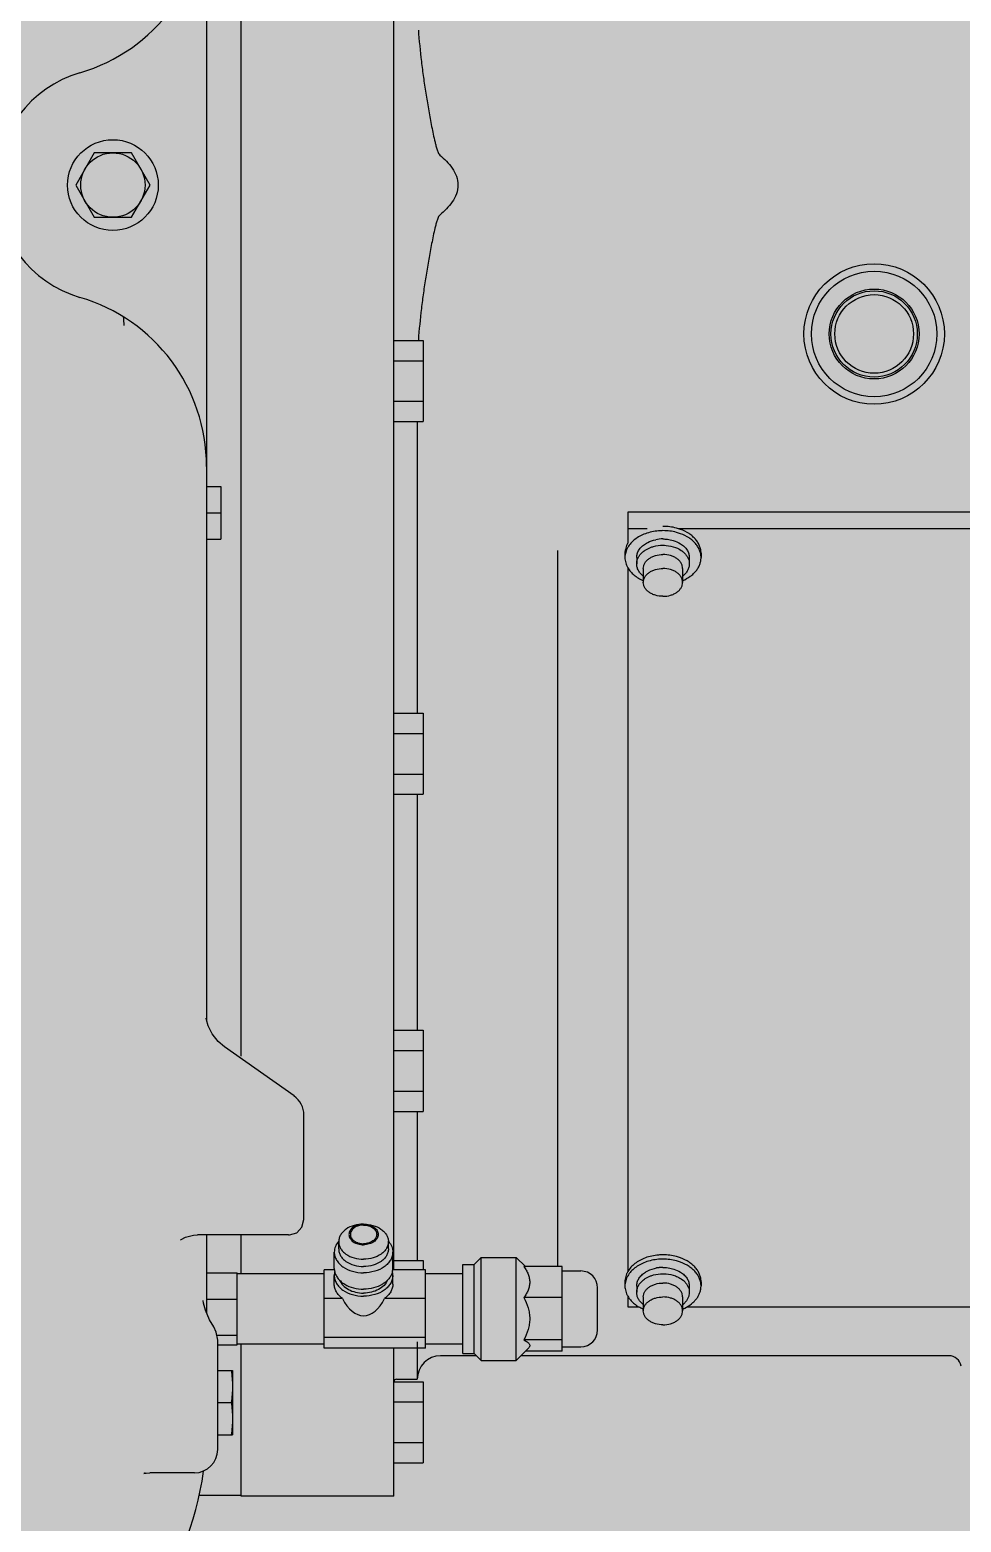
# Model space of a CAD drawing. Extents: x -18489 to 195597, y -1599 to 112111.
# Drawn here: x -14527.75 to -14502.51, y 2469.54 to 2509.97 of the extents above; entities that cross this region are included whole.
import ezdxf

# ---------------------------------------------------------------- set-up
doc = ezdxf.new("R2010")
doc.units = 0
doc.header["$LTSCALE"] = 100
for name, color, linetype in [('188K-SM-03-F10-MECH-EQ-Y2257103$0$0 Xref', 8, 'Continuous'), ('188K-SM-03-F10-MECH-EQ-Y2257103$0$M-EQU-FOUNDATION', 8, 'Continuous'), ('188K-SM-03-F10-MECH-EQ-Y2257103$0$Micron CUP L10 HVAC EQU$0$M-MECH-EQU', 136, 'Continuous'), ('188K-SM-03-F10-MECH-EQ-Y2257103$0$Micron CUP L10 HVAC EQU$0$M-PHASE1 AREA', 252, 'Continuous')]:
    doc.layers.add(name, color=color, linetype=linetype)

# ---------------------------------------------------------------- blocks, each defined once
blk = doc.blocks.new('188K-SM-03-F10-MECH-EQ-Y2257103$0$Micron CUP L10 HVAC EQU$0$A$C0c53ceb0')
at = {"layer": '188K-SM-03-F10-MECH-EQ-Y2257103$0$Micron CUP L10 HVAC EQU$0$M-PHASE1 AREA'}
for p, q in [((16201.90326, 15956.4026), (16201.90326, 15657.17628)), ((16211.29137, 15647.4146), (16211.29137, 15956.4026)), ((16252.6498, 15589.58778), (16252.6498, 15956.4026)), ((16171.4943, 15892.17651), (16166.45862, 15883.45445)), ((16181.56567, 15892.17651), (16171.4943, 15892.17651)), ((16186.60136, 15883.45445), (16181.56567, 15892.17651)), ((16166.45862, 15883.45445), (16171.4943, 15874.73238)), ((16181.56567, 15874.73238), (16186.60136, 15883.45445)), ((16171.4943, 15874.73238), (16181.56567, 15874.73238)), ((16252.6498, 15841.36051), (16260.56626, 15841.36051)), ((16260.56626, 15841.36051), (16260.56626, 15819.38662)), ((16252.6498, 15835.86704), (16260.56626, 15835.86704)), ((16252.6498, 15824.88009), (16260.56626, 15824.88009)), ((16252.6498, 15819.38662), (16260.56626, 15819.38662)), ((16258.99312, 15819.38662), (16258.99312, 15740.3749)), ((16201.90326, 15801.77789), (16205.78537, 15801.77789)), ((16205.78537, 15801.77789), (16205.78537, 15787.51811)), ((16201.90326, 15794.648), (16205.78537, 15794.648)), ((16639.59218, 15794.82288), (16316.08298, 15794.82288)), ((16316.08298, 15794.82288), (16316.08298, 15786.46421)), ((16321.34733, 15790.33748), (16316.08298, 15790.33748)), ((16473.58696, 15790.33748), (16329.84858, 15790.33748)), ((16201.90326, 15787.51811), (16205.78537, 15787.51811)), ((16297.05303, 15784.4195), (16297.05303, 15590.43678)), ((16315.29006, 15783.69909), (16315.29006, 15782.53288)), ((16335.90585, 15783.69909), (16335.90585, 15782.53288)), ((16316.08298, 15779.76775), (16316.08298, 15589.10648)), ((16318.46807, 15782.53288), (16318.46807, 15780.82843)), ((16332.72784, 15782.53288), (16332.72784, 15780.82843)), ((16320.26957, 15779.57251), (16320.26957, 15775.80478)), ((16330.92634, 15779.57251), (16330.92634, 15775.80478)), ((16252.6498, 15740.3749), (16260.56626, 15740.3749)), ((16260.56626, 15740.3749), (16260.56626, 15718.401)), ((16252.6498, 15734.88142), (16260.56626, 15734.88142)), ((16252.6498, 15723.89447), (16260.56626, 15723.89447)), ((16252.6498, 15718.401), (16260.56626, 15718.401)), ((16258.99312, 15718.401), (16258.99312, 15654.461)), ((16201.86326, 15657.312), (16201.78188, 15657.76254)), ((16202.35733, 15655.63574), (16201.86326, 15657.312)), ((16203.41517, 15653.52146), (16202.35733, 15655.63574)), ((16252.6498, 15654.461), (16260.56626, 15654.461)), ((16260.56626, 15654.461), (16260.56626, 15632.4871)), ((16205.04455, 15651.4592), (16203.41517, 15653.52146)), ((16206.75272, 15650.0042), (16205.04455, 15651.4592)), ((16225.61046, 15636.66976), (16206.75237, 15650.00445)), ((16252.6498, 15648.96753), (16260.56626, 15648.96753)), ((16252.6498, 15637.98058), (16260.56626, 15637.98058)), ((16228.29146, 15603.20647), (16228.29146, 15631.49046)), ((16252.6498, 15632.4871), (16260.56626, 15632.4871)), ((16258.99312, 15632.4871), (16258.99312, 15592.06813)), ((16227.75359, 15601.08586), (16228.29146, 15603.20633)), ((16194.84103, 15597.61336), (16195.0327, 15597.76001)), ((16194.9236, 15597.70668), (16194.84103, 15597.61336)), ((16195.0327, 15597.76001), (16196.16769, 15598.38139)), ((16196.16769, 15598.38139), (16198.36477, 15598.94945)), ((16198.36477, 15598.94945), (16199.47863, 15599.01616)), ((16224.10116, 15599.01615), (16199.47835, 15599.01615)), ((16201.90326, 15599.01615), (16201.90326, 15577.91642)), ((16211.29137, 15588.37922), (16211.29137, 15599.01615)), ((16224.09749, 15599.01615), (16224.40933, 15599.02614)), ((16224.40933, 15599.02614), (16226.33516, 15599.62009)), ((16226.33516, 15599.62009), (16227.75359, 15601.08586)), ((16236.52509, 15589.95789), (16236.52509, 15594.3691)), ((16237.71763, 15595.21236), (16237.71763, 15597.1949)), ((16251.19084, 15595.21236), (16251.19084, 15597.1949)), ((16252.38338, 15589.95789), (16252.38338, 15594.3691)), ((16252.6498, 15592.06813), (16260.56626, 15592.06813)), ((16260.56626, 15592.06813), (16260.56626, 15589.58778)), ((16271.3499, 15591.0275), (16274.39469, 15591.0275)), ((16271.3499, 15566.92289), (16271.3499, 15591.0275)), ((16274.39469, 15591.0275), (16276.29769, 15592.9305)), ((16274.39469, 15566.92289), (16274.39469, 15591.0275)), ((16276.29769, 15592.9305), (16285.81267, 15592.9305)), ((16276.29769, 15565.0199), (16276.29769, 15592.9305)), ((16285.81267, 15592.9305), (16288.30638, 15590.43678)), ((16285.81267, 15565.0199), (16285.81267, 15592.9305)), ((16298.24557, 15590.43678), (16287.90206, 15590.43678)), ((16298.24557, 15567.51361), (16298.24557, 15590.43678)), ((16201.90326, 15588.71047), (16210.22569, 15588.71047)), ((16210.22569, 15569.23993), (16210.22569, 15588.71047)), ((16233.79746, 15588.49017), (16210.22569, 15588.49017)), ((16236.58406, 15589.58778), (16233.79746, 15589.58778)), ((16233.79746, 15568.36262), (16233.79746, 15589.58778)), ((16236.52509, 15585.7033), (16236.52509, 15588.03571)), ((16261.20059, 15589.58778), (16252.32441, 15589.58778)), ((16252.38338, 15585.7033), (16252.38338, 15588.03571)), ((16261.20059, 15568.36262), (16261.20059, 15589.58778)), ((16271.3499, 15588.49017), (16261.20059, 15588.49017)), ((16298.24557, 15589.25137), (16303.32022, 15589.25137)), ((16315.29006, 15586.34136), (16315.29006, 15585.17515)), ((16335.90585, 15586.34136), (16335.90585, 15585.17515)), ((16201.90326, 15581.58376), (16210.22569, 15581.58376)), ((16238.73645, 15581.81883), (16233.79746, 15581.81883)), ((16261.20059, 15581.81883), (16250.17202, 15581.81883)), ((16298.24557, 15582.04632), (16287.90206, 15582.04632)), ((16307.88741, 15573.26621), (16307.88741, 15584.68418)), ((16316.08298, 15582.41002), (16316.08298, 15579.52354)), ((16318.46807, 15585.17515), (16318.46807, 15583.4707)), ((16320.26957, 15582.21478), (16320.26957, 15578.44705)), ((16330.92634, 15582.21478), (16330.92634, 15578.44705)), ((16332.72784, 15585.17515), (16332.72784, 15583.4707)), ((16201.12065, 15580.55029), (16201.01915, 15581.24602)), ((16201.59535, 15578.65725), (16201.12065, 15580.55029)), ((16202.70317, 15575.99186), (16201.59535, 15578.65725)), ((16316.08298, 15579.52354), (16319.11809, 15579.52354)), ((16332.07782, 15579.52354), (16472.38233, 15579.52354)), ((16203.83991, 15574.08945), (16202.70317, 15575.99186)), ((16204.55603, 15572.70268), (16203.84012, 15574.08907)), ((16204.94805, 15570.50711), (16204.55603, 15572.70268)), ((16204.70855, 15571.84848), (16210.22569, 15571.84848)), ((16204.94805, 15540.91689), (16204.94805, 15570.50443)), ((16233.79746, 15569.46022), (16210.22569, 15569.46022)), ((16211.29137, 15528.22866), (16211.29137, 15569.46022)), ((16261.20059, 15571.20625), (16233.79746, 15571.20625)), ((16258.99312, 15570.09423), (16258.99312, 15559.94524)), ((16271.3499, 15569.46022), (16261.20059, 15569.46022)), ((16298.24557, 15570.58474), (16287.90206, 15570.58474)), ((16204.94805, 15569.23993), (16210.22569, 15569.23993)), ((16261.20059, 15568.36262), (16233.79746, 15568.36262)), ((16252.6498, 15528.22866), (16252.6498, 15568.36262)), ((16275.02903, 15566.28856), (16265.33644, 15566.28856)), ((16271.3499, 15566.92289), (16274.39469, 15566.92289)), ((16274.39469, 15566.92289), (16276.29769, 15565.0199)), ((16285.81267, 15565.0199), (16289.12929, 15568.33652)), ((16403.1133, 15566.28856), (16287.08133, 15566.28856)), ((16298.24557, 15567.51361), (16288.30638, 15567.51361)), ((16298.24557, 15568.69902), (16303.32022, 15568.69902)), ((16204.94805, 15562.32399), (16208.93166, 15562.32399)), ((16208.93166, 15562.32399), (16208.93166, 15544.87987)), ((16276.29769, 15565.0199), (16285.81267, 15565.0199)), ((16252.6498, 15559.26049), (16260.56626, 15559.26049)), ((16253.411, 15559.94524), (16258.99312, 15559.94524)), ((16260.56626, 15559.26049), (16260.56626, 15537.28659)), ((16204.94805, 15553.60193), (16208.57011, 15553.60193)), ((16252.6498, 15553.76701), (16260.56626, 15553.76701)), ((16204.94805, 15544.87987), (16208.93166, 15544.87987)), ((16252.6498, 15542.78007), (16260.56626, 15542.78007)), ((16252.6498, 15537.28659), (16260.56626, 15537.28659)), ((16185.23663, 15534.5325), (16184.92029, 15534.39297)), ((16184.92029, 15534.39297), (16185.54489, 15534.51329)), ((16185.54489, 15534.51329), (16186.53278, 15534.5719)), ((16198.60473, 15534.57197), (16186.53274, 15534.57197)), ((16199.88942, 15528.48239), (16211.29137, 15528.48239)), ((16252.6498, 15528.22866), (16211.29137, 15528.22866))]:
    blk.add_line(p, q, dxfattribs=at)
for centre, radius in [((16176.52999, 15883.45445), 12.29335), ((16176.52999, 15883.45445), 8.72206), ((16382.81468, 15843.11095), 19.02995), ((16382.81468, 15843.11095), 17.00009), ((16382.81468, 15843.11095), 12.17917), ((16382.81468, 15843.11095), 11.69708), ((16382.81468, 15843.11095), 10.65677)]:
    blk.add_circle(centre, radius, dxfattribs=at)
for centre, radius, start, end in [((16154.20151, 15959.66935), 47.70175, 286.3288618, 0), ((16176.52999, 15883.45445), 31.71659, 106.3288618, 253.6711382), ((16154.20151, 15807.23954), 47.70175, 0, 73.6711382), ((16160.54483, 15845.39454), 19.02995, 0, 7.1272633), ((16324.03619, 15779.4425), 6.05109, 127.5022766, 131.014385), ((16325.58497, 15777.72024), 9.85425, 89.9245055, 101.54312), ((16327.12073, 15779.39478), 6.11268, 49.0033146, 52.4800237), ((16221.95236, 15631.49207), 6.33911, 359.9854397, 54.8342658), ((16241.97549, 15593.58739), 5.66639, 139.1650101, 139.8508089), ((16241.0753, 15597.19489), 3.35766, 178.6406169, 179.9997316), ((16247.83317, 15597.19489), 3.35766, 0.0002684, 1.3593831), ((16246.93298, 15593.58739), 5.66639, 40.1491911, 40.8349899), ((16240.49573, 15589.95837), 3.97064, 180.0068186, 185.3836777), ((16248.41274, 15589.95837), 3.97064, 354.6163223, 359.9931814), ((16325.56253, 15580.48248), 9.73227, 97.1739976, 100.0449696), ((16325.57966, 15580.35475), 9.86114, 96.1744783, 97.1800614), ((16325.59672, 15580.18636), 10.03038, 89.9929258, 96.1678883), ((16240.56342, 15588.03019), 4.03834, 166.0885771, 179.9215989), ((16240.59157, 15589.96938), 4.06709, 185.4114534, 193.8975741), ((16248.3169, 15589.96938), 4.06709, 346.1024259, 354.5885466), ((16248.34505, 15588.03019), 4.03834, 0.0784011, 13.9114229), ((16303.32022, 15584.68418), 4.56719, 0, 90), ((16324.12371, 15581.97489), 6.19155, 127.5258068, 128.9357053), ((16327.17816, 15582.10947), 6.02027, 46.9069085, 52.4938278), ((16327.52697, 15582.49049), 5.50374, 42.7749544, 46.8486984), ((16324.79225, 15589.53259), 11.52164, 244.948865, 246.842348), ((16324.04574, 15584.8695), 6.06708, 229.7708212, 231.4191546), ((16327.29199, 15584.70025), 5.84634, 308.528757, 313.6162458), ((16326.41477, 15589.50598), 11.4928, 293.1588691, 296.1903204), ((16303.32022, 15573.26621), 4.56719, 270, 0), ((16265.33644, 15559.94524), 6.34332, 90, 180), ((16403.1133, 15562.99004), 3.29853, 8.8498831, 90), ((16253.411, 15559.18405), 0.7612, 90, 180), ((16198.60473, 15540.91529), 6.34332, 270, 0), ((16116.64907, 15546.64404), 85.25419, 296, 352.1337766)]:
    blk.add_arc(centre, radius, start, end, dxfattribs=at)
blk.add_ellipse((16244.45424, 15592.43141), major_axis=(0, 15.31794), ratio=0.51763809, start_param=2.336189153, end_param=3.946996154, dxfattribs=at)
for points, knots in [([(16259.31138, 15925.45841), (16259.51143, 15922.60029), (16259.93328, 15918.3179), (16260.67043, 15912.62696), (16261.30178, 15908.36092), (16261.88711, 15904.81229), (16262.39234, 15901.9778), (16262.79211, 15899.85446), (16263.21757, 15897.73533), (16263.60228, 15895.9754), (16263.94352, 15894.57443), (16264.22728, 15893.53212), (16264.50219, 15892.66987), (16264.78713, 15892.01354), (16264.9767, 15891.69288), (16265.11506, 15891.57851)], [0, 0, 0, 0, 0.249150235, 0.374006229, 0.499011959, 0.624144181, 0.686751162, 0.749381269, 0.812031623, 0.874698896, 0.906038663, 0.937380981, 0.96872001, 0.984389825, 1, 1, 1, 1]), ([(16265.11506, 15891.57851), (16265.7439, 15891.05872), (16266.95507, 15889.95964), (16268.53817, 15888.07959), (16269.71918, 15885.90974), (16270.03208, 15884.26916), (16270.03208, 15883.45445)], [0, 0, 0, 0, 0.250097272, 0.500230231, 0.750255171, 1, 1, 1, 1]), ([(16270.03208, 15883.45445), (16270.03208, 15882.63974), (16269.71918, 15880.99916), (16268.53817, 15878.82931), (16266.95508, 15876.94925), (16265.7439, 15875.85017), (16265.11506, 15875.33038)], [0, 0, 0, 0, 0.249744859, 0.499769215, 0.749902502, 1, 1, 1, 1]), ([(16265.11506, 15875.33038), (16264.97664, 15875.21597), (16264.78705, 15874.89522), (16264.50211, 15874.23877), (16264.22719, 15873.37645), (16263.94341, 15872.33405), (16263.60215, 15870.93295), (16263.21742, 15869.17285), (16262.79194, 15867.05352), (16262.39214, 15864.92999), (16261.88687, 15862.09523), (16261.30151, 15858.54627), (16260.67014, 15854.27983), (16259.93297, 15848.58836), (16259.51116, 15844.30558), (16259.31115, 15841.4472)], [0, 0, 0, 0, 0.015614886, 0.03128385, 0.062622577, 0.093964732, 0.125304382, 0.187971457, 0.250621631, 0.313251559, 0.37585836, 0.500990207, 0.625995527, 0.750851049, 1, 1, 1, 1]), ([(16320.82916, 15788.99473), (16320.30827, 15788.80252), (16319.3163, 15788.35854), (16317.98297, 15787.50019), (16316.87719, 15786.48857), (16316.29864, 15785.70754), (16316.06385, 15785.30357)], [0, 0, 0, 0, 0.271324072, 0.528954938, 0.771670897, 1, 1, 1, 1]), ([(16325.59796, 15789.82166), (16325.18545, 15789.82166), (16323.56869, 15789.75322), (16321.96005, 15789.41204), (16320.82916, 15788.99473)], [0, 0, 0, 0, 0.254957247, 1, 1, 1, 1]), ([(16330.36675, 15790.16094), (16329.99589, 15790.29779), (16328.45147, 15790.78471), (16326.82072, 15790.98786), (16325.59796, 15790.98786)], [0, 0, 0, 0, 0.244303598, 1, 1, 1, 1]), ([(16330.36675, 15788.99473), (16329.99589, 15789.13158), (16328.45147, 15789.6185), (16326.82072, 15789.82166), (16325.59796, 15789.82166)], [0, 0, 0, 0, 0.244303598, 1, 1, 1, 1]), ([(16335.90585, 15783.69909), (16335.90585, 15784.03058), (16335.8406, 15784.70126), (16335.55032, 15785.68245), (16335.07425, 15786.6244), (16334.42287, 15787.50918), (16333.60911, 15788.32141), (16332.30291, 15789.30811), (16331.16562, 15789.86615), (16330.36675, 15790.16094)], [0, 0, 0, 0, 0.109955226, 0.22189253, 0.337552064, 0.458254815, 0.584817439, 0.717546671, 1, 1, 1, 1]), ([(16335.90585, 15782.53288), (16335.90585, 15782.86437), (16335.8406, 15783.53505), (16335.55032, 15784.51625), (16335.07425, 15785.4582), (16334.42287, 15786.34298), (16333.60911, 15787.15521), (16332.30291, 15788.14191), (16331.16562, 15788.69994), (16330.36675, 15788.99473)], [0, 0, 0, 0, 0.109955226, 0.22189253, 0.337552064, 0.458254815, 0.584817439, 0.717546671, 1, 1, 1, 1]), ([(16316.06385, 15786.46977), (16315.93841, 15786.25392), (16315.71562, 15785.81224), (16315.47102, 15785.11968), (16315.32311, 15784.41304), (16315.29006, 15783.93612), (16315.29006, 15783.69909)], [0, 0, 0, 0, 0.257512723, 0.508724866, 0.755506666, 1, 1, 1, 1]), ([(16316.06385, 15785.30357), (16315.93841, 15785.08772), (16315.71562, 15784.64604), (16315.47102, 15783.95348), (16315.32311, 15783.24684), (16315.29006, 15782.76991), (16315.29006, 15782.53288)], [0, 0, 0, 0, 0.257512723, 0.508724866, 0.755506666, 1, 1, 1, 1]), ([(16318.46808, 15782.53288), (16318.46808, 15782.8859), (16318.57791, 15783.6105), (16319.05632, 15784.63005), (16319.81859, 15785.54805), (16320.46823, 15786.05076), (16320.82444, 15786.27778)], [0, 0, 0, 0, 0.229920631, 0.469253804, 0.72489402, 1, 1, 1, 1]), ([(16319.62905, 15783.58592), (16319.66293, 15783.62259), (16319.80242, 15783.76931), (16319.95011, 15783.90821), (16320.06517, 15784.00832)], [0, 0, 0, 0, 0.246618863, 1, 1, 1, 1]), ([(16320.35233, 15784.24301), (16320.48758, 15784.3469), (16321.06654, 15784.75525), (16321.70766, 15785.07264), (16322.20974, 15785.26438)], [0, 0, 0, 0, 0.24089007, 1, 1, 1, 1]), ([(16320.82444, 15786.27778), (16321.02711, 15786.40696), (16321.90012, 15786.90131), (16322.86682, 15787.22223), (16323.61308, 15787.37517)], [0, 0, 0, 0, 0.239828746, 1, 1, 1, 1]), ([(16322.20974, 15785.26438), (16322.47205, 15785.36455), (16323.5673, 15785.72137), (16324.72785, 15785.87002), (16325.59796, 15785.87002)], [0, 0, 0, 0, 0.243974103, 1, 1, 1, 1]), ([(16325.59796, 15787.57447), (16325.76541, 15787.57447), (16326.43087, 15787.55786), (16327.09484, 15787.47518), (16327.58283, 15787.37517)], [0, 0, 0, 0, 0.251592862, 1, 1, 1, 1]), ([(16325.59796, 15785.87002), (16325.89168, 15785.87002), (16327.04157, 15785.8199), (16328.1855, 15785.57015), (16328.98617, 15785.26438)], [0, 0, 0, 0, 0.255236185, 1, 1, 1, 1]), ([(16327.58283, 15787.37517), (16327.83809, 15787.32286), (16328.81046, 15787.08167), (16329.74629, 15786.67625), (16330.37148, 15786.27778)], [0, 0, 0, 0, 0.26006325, 1, 1, 1, 1]), ([(16328.98617, 15785.26438), (16329.15769, 15785.19888), (16329.81042, 15784.92488), (16330.42777, 15784.5624), (16330.84358, 15784.24301)], [0, 0, 0, 0, 0.259357224, 1, 1, 1, 1]), ([(16330.37148, 15786.27778), (16330.72768, 15786.05076), (16331.37732, 15785.54805), (16332.13959, 15784.63005), (16332.618, 15783.6105), (16332.72783, 15782.8859), (16332.72783, 15782.53288)], [0, 0, 0, 0, 0.27510598, 0.530746196, 0.770079369, 1, 1, 1, 1]), ([(16331.13074, 15784.00832), (16331.16946, 15783.97464), (16331.32044, 15783.83978), (16331.4643, 15783.69691), (16331.56686, 15783.58592)], [0, 0, 0, 0, 0.253488751, 1, 1, 1, 1]), ([(16315.29006, 15782.53288), (16315.29006, 15782.29585), (16315.32311, 15781.81892), (16315.47102, 15781.11228), (16315.71562, 15780.41972), (16315.93841, 15779.97805), (16316.06385, 15779.76219)], [0, 0, 0, 0, 0.244493334, 0.491275134, 0.742487277, 1, 1, 1, 1]), ([(16316.06385, 15779.76219), (16316.27691, 15779.39561), (16316.79238, 15778.68459), (16317.76584, 15777.74706), (16318.93393, 15776.93197), (16319.80381, 15776.49275), (16320.26122, 15776.29702)], [0, 0, 0, 0, 0.230036648, 0.473173706, 0.730068369, 1, 1, 1, 1]), ([(16318.46808, 15780.82843), (16318.46808, 15781.07199), (16318.51913, 15781.56545), (16318.74588, 15782.28495), (16319.11668, 15782.9716), (16319.44583, 15783.38761), (16319.62905, 15783.58592)], [0, 0, 0, 0, 0.238846911, 0.482532129, 0.735232997, 1, 1, 1, 1]), ([(16320.26219, 15777.48441), (16319.9857, 15777.70501), (16319.48466, 15778.1803), (16318.90723, 15779.00714), (16318.54941, 15779.89964), (16318.46808, 15780.52292), (16318.46808, 15780.82843)], [0, 0, 0, 0, 0.270746738, 0.524995294, 0.766149282, 1, 1, 1, 1]), ([(16320.26958, 15779.57251), (16320.26958, 15779.8199), (16320.34138, 15780.32621), (16320.65553, 15781.04467), (16321.15945, 15781.70075), (16321.83043, 15782.27088), (16322.64236, 15782.73632), (16323.88794, 15783.20211), (16324.91157, 15783.34025), (16325.59796, 15783.34025)], [0, 0, 0, 0, 0.103362596, 0.210478727, 0.324204974, 0.446028764, 0.576049326, 0.713211012, 1, 1, 1, 1]), ([(16330.92633, 15779.57251), (16330.92633, 15779.8199), (16330.85453, 15780.32621), (16330.54039, 15781.04467), (16330.03646, 15781.70075), (16329.36548, 15782.27088), (16328.55355, 15782.73632), (16327.30797, 15783.20211), (16326.28434, 15783.34025), (16325.59796, 15783.34025)], [0, 0, 0, 0, 0.103362596, 0.210478727, 0.324204974, 0.446028764, 0.576049326, 0.713211012, 1, 1, 1, 1]), ([(16332.72783, 15780.82843), (16332.72783, 15780.52292), (16332.6465, 15779.89964), (16332.28868, 15779.00714), (16331.71125, 15778.1803), (16331.21021, 15777.70501), (16330.93372, 15777.48441)], [0, 0, 0, 0, 0.233850718, 0.475004706, 0.729253262, 1, 1, 1, 1]), ([(16330.93469, 15776.29702), (16331.66053, 15776.6076), (16332.68859, 15777.17479), (16333.86041, 15778.14151), (16334.58773, 15778.92577), (16335.16794, 15779.77103), (16335.5908, 15780.66411), (16335.8481, 15781.58981), (16335.90585, 15782.22068), (16335.90585, 15782.53288)], [0, 0, 0, 0, 0.280801595, 0.412884769, 0.539134721, 0.659942893, 0.776135559, 0.888958728, 1, 1, 1, 1]), ([(16331.56686, 15783.58592), (16331.75008, 15783.38761), (16332.07923, 15782.9716), (16332.45003, 15782.28495), (16332.67678, 15781.56545), (16332.72783, 15781.07199), (16332.72783, 15780.82843)], [0, 0, 0, 0, 0.264767003, 0.517467871, 0.761153089, 1, 1, 1, 1]), ([(16320.26958, 15775.80478), (16320.26958, 15776.05216), (16320.34138, 15776.55847), (16320.65553, 15777.27693), (16321.15945, 15777.93302), (16321.83043, 15778.50315), (16322.64236, 15778.96858), (16323.88794, 15779.43438), (16324.91157, 15779.57251), (16325.59796, 15779.57251)], [0, 0, 0, 0, 0.103362596, 0.210478727, 0.324204974, 0.446028764, 0.576049326, 0.713211012, 1, 1, 1, 1]), ([(16325.59796, 15772.03704), (16324.91157, 15772.03704), (16323.88794, 15772.17518), (16322.64236, 15772.64097), (16321.83043, 15773.10641), (16321.15945, 15773.67654), (16320.65553, 15774.33262), (16320.34138, 15775.05108), (16320.26958, 15775.55739), (16320.26958, 15775.80478)], [0, 0, 0, 0, 0.286788988, 0.423950674, 0.553971236, 0.675795026, 0.789521273, 0.896637404, 1, 1, 1, 1]), ([(16330.92633, 15775.80478), (16330.92633, 15776.05216), (16330.85453, 15776.55847), (16330.54039, 15777.27693), (16330.03646, 15777.93302), (16329.36548, 15778.50315), (16328.55355, 15778.96858), (16327.30797, 15779.43438), (16326.28434, 15779.57251), (16325.59796, 15779.57251)], [0, 0, 0, 0, 0.103362596, 0.210478727, 0.324204974, 0.446028764, 0.576049326, 0.713211012, 1, 1, 1, 1]), ([(16325.59796, 15772.03704), (16326.28434, 15772.03704), (16327.30797, 15772.17518), (16328.55355, 15772.64097), (16329.36548, 15773.10641), (16330.03646, 15773.67654), (16330.54039, 15774.33262), (16330.85453, 15775.05108), (16330.92633, 15775.55739), (16330.92633, 15775.80478)], [0, 0, 0, 0, 0.286788988, 0.423950674, 0.553971236, 0.675795026, 0.789521273, 0.896637404, 1, 1, 1, 1]), ([(16244.45424, 15601.9584), (16243.59537, 15601.9584), (16241.92962, 15601.73684), (16240.04695, 15600.89617), (16238.88302, 15599.92605), (16238.23989, 15599.11096), (16237.82999, 15598.21697), (16237.72593, 15597.58441), (16237.71858, 15597.27454)], [0, 0, 0, 0, 0.28658128, 0.553050067, 0.675143239, 0.789196022, 0.896578228, 1, 1, 1, 1]), ([(16244.45424, 15601.9584), (16243.94431, 15601.9584), (16242.95486, 15601.82429), (16241.65906, 15601.24172), (16240.86926, 15600.45158), (16240.54941, 15599.71915), (16240.46978, 15599.15951), (16240.54941, 15598.59987), (16240.86926, 15597.86744), (16241.65906, 15597.0773), (16242.95486, 15596.49473), (16243.94431, 15596.36062), (16244.45424, 15596.36062)], [0, 0, 0, 0, 0.14372588, 0.277152805, 0.39452528, 0.448202845, 0.5, 0.551797155, 0.60547472, 0.722847195, 0.85627412, 1, 1, 1, 1]), ([(16244.45424, 15601.9584), (16245.3131, 15601.9584), (16246.97885, 15601.73684), (16248.86153, 15600.89617), (16250.02545, 15599.92605), (16250.66858, 15599.11096), (16251.07848, 15598.21697), (16251.18254, 15597.58441), (16251.18989, 15597.27454)], [0, 0, 0, 0, 0.28658128, 0.553050067, 0.675143239, 0.789196022, 0.896578228, 1, 1, 1, 1]), ([(16244.45424, 15601.9584), (16244.96416, 15601.9584), (16245.95361, 15601.82429), (16247.24941, 15601.24172), (16248.03921, 15600.45158), (16248.35906, 15599.71915), (16248.43869, 15599.15951), (16248.35906, 15598.59987), (16248.03921, 15597.86744), (16247.24941, 15597.0773), (16245.95361, 15596.49473), (16244.96416, 15596.36062), (16244.45424, 15596.36062)], [0, 0, 0, 0, 0.14372588, 0.277152805, 0.39452528, 0.448202845, 0.5, 0.551797155, 0.60547472, 0.722847195, 0.85627412, 1, 1, 1, 1]), ([(16244.45424, 15601.68031), (16243.99498, 15601.68031), (16243.10486, 15601.56072), (16242.10087, 15601.10678), (16241.48467, 15600.58344), (16241.14756, 15600.14442), (16240.93735, 15599.66377), (16240.88929, 15599.32502), (16240.88929, 15599.15951)], [0, 0, 0, 0, 0.287070636, 0.553570676, 0.675504272, 0.789330251, 0.896543042, 1, 1, 1, 1]), ([(16240.88929, 15599.15951), (16240.88929, 15598.994), (16240.93735, 15598.65525), (16241.14756, 15598.1746), (16241.48467, 15597.73558), (16242.10087, 15597.21224), (16243.10486, 15596.7583), (16243.99498, 15596.63871), (16244.45424, 15596.63871)], [0, 0, 0, 0, 0.103456958, 0.210669749, 0.324495729, 0.446429324, 0.712929363, 1, 1, 1, 1]), ([(16244.45424, 15601.68031), (16244.91349, 15601.68031), (16245.80362, 15601.56072), (16246.8076, 15601.10678), (16247.4238, 15600.58344), (16247.76091, 15600.14442), (16247.97112, 15599.66377), (16248.01918, 15599.32502), (16248.01918, 15599.15951)], [0, 0, 0, 0, 0.287070636, 0.553570676, 0.675504272, 0.789330251, 0.896543042, 1, 1, 1, 1]), ([(16248.01918, 15599.15951), (16248.01918, 15598.994), (16247.97112, 15598.65525), (16247.76091, 15598.1746), (16247.4238, 15597.73558), (16246.8076, 15597.21224), (16245.80362, 15596.7583), (16244.91349, 15596.63871), (16244.45424, 15596.63871)], [0, 0, 0, 0, 0.103456958, 0.210669749, 0.324495729, 0.446429324, 0.712929363, 1, 1, 1, 1]), ([(16237.64429, 15597.24096), (16237.29726, 15596.82957), (16236.73289, 15595.9264), (16236.52509, 15594.87459), (16236.52509, 15594.3691)], [0, 0, 0, 0, 0.515678245, 1, 1, 1, 1]), ([(16236.52509, 15594.3691), (16236.52509, 15594.00097), (16236.63193, 15593.24752), (16237.09944, 15592.17841), (16237.84934, 15591.20201), (16239.21996, 15590.03801), (16241.45299, 15589.0283), (16243.4328, 15588.76235), (16244.45424, 15588.76235)], [0, 0, 0, 0, 0.103456442, 0.210669765, 0.32449915, 0.446431376, 0.712943019, 1, 1, 1, 1]), ([(16237.71763, 15597.1949), (16237.71763, 15596.88214), (16237.80841, 15596.24201), (16238.2056, 15595.33369), (16238.84272, 15594.50414), (16240.00719, 15593.51521), (16241.90438, 15592.65736), (16243.58643, 15592.43141), (16244.45424, 15592.43141)], [0, 0, 0, 0, 0.103456442, 0.210669765, 0.32449915, 0.446431376, 0.712943019, 1, 1, 1, 1]), ([(16237.71763, 15595.21236), (16237.71763, 15594.89959), (16237.80841, 15594.25947), (16238.2056, 15593.35115), (16238.84272, 15592.5216), (16240.00719, 15591.53266), (16241.90438, 15590.67481), (16243.58643, 15590.44886), (16244.45424, 15590.44886)], [0, 0, 0, 0, 0.103456442, 0.210669765, 0.32449915, 0.446431376, 0.712943019, 1, 1, 1, 1]), ([(16251.19084, 15597.1949), (16251.19084, 15596.88214), (16251.10006, 15596.24201), (16250.70287, 15595.33369), (16250.06575, 15594.50414), (16248.90128, 15593.51521), (16247.0041, 15592.65736), (16245.32204, 15592.43141), (16244.45424, 15592.43141)], [0, 0, 0, 0, 0.103456442, 0.210669765, 0.32449915, 0.446431376, 0.712943019, 1, 1, 1, 1]), ([(16251.19084, 15595.21236), (16251.19084, 15594.89959), (16251.10006, 15594.25947), (16250.70287, 15593.35115), (16250.06575, 15592.5216), (16248.90128, 15591.53266), (16247.0041, 15590.67481), (16245.32204, 15590.44886), (16244.45424, 15590.44886)], [0, 0, 0, 0, 0.103456442, 0.210669765, 0.32449915, 0.446431376, 0.712943019, 1, 1, 1, 1]), ([(16252.38338, 15594.3691), (16252.38338, 15594.00097), (16252.27654, 15593.24752), (16251.80903, 15592.17841), (16251.05913, 15591.20201), (16249.68851, 15590.03801), (16247.45548, 15589.0283), (16245.47567, 15588.76235), (16244.45424, 15588.76235)], [0, 0, 0, 0, 0.103456442, 0.210669765, 0.32449915, 0.446431376, 0.712943019, 1, 1, 1, 1]), ([(16251.26418, 15597.24096), (16251.61121, 15596.82957), (16252.17558, 15595.9264), (16252.38338, 15594.87459), (16252.38338, 15594.3691)], [0, 0, 0, 0, 0.515678245, 1, 1, 1, 1]), ([(16287.90206, 15590.43678), (16288.13008, 15590.11431), (16288.55464, 15589.45956), (16289.06961, 15588.42514), (16289.41079, 15587.34866), (16289.5319, 15586.24155), (16289.41079, 15585.13444), (16289.06961, 15584.05796), (16288.55464, 15583.02354), (16288.13008, 15582.36879), (16287.90206, 15582.04632)], [0, 0, 0, 0, 0.130062604, 0.256540354, 0.379456473, 0.499999999, 0.620543527, 0.743459646, 0.869937396, 1, 1, 1, 1]), ([(16320.82916, 15592.80321), (16320.30827, 15592.61099), (16319.3163, 15592.16702), (16317.98297, 15591.30866), (16316.87719, 15590.29705), (16316.29864, 15589.51602), (16316.06385, 15589.11204)], [0, 0, 0, 0, 0.271324072, 0.528954938, 0.771670897, 1, 1, 1, 1]), ([(16320.82916, 15591.637), (16320.30827, 15591.44479), (16319.3163, 15591.00081), (16317.98297, 15590.14246), (16316.87719, 15589.13084), (16316.29864, 15588.34981), (16316.06385, 15587.94584)], [0, 0, 0, 0, 0.271324072, 0.528954938, 0.771670897, 1, 1, 1, 1]), ([(16320.82444, 15588.92005), (16321.04382, 15589.05988), (16321.99332, 15589.59217), (16323.05082, 15589.9213), (16323.86502, 15590.06556)], [0, 0, 0, 0, 0.239330495, 1, 1, 1, 1]), ([(16325.59796, 15593.63013), (16325.18545, 15593.63013), (16323.56869, 15593.56169), (16321.96005, 15593.22051), (16320.82916, 15592.80321)], [0, 0, 0, 0, 0.254957247, 1, 1, 1, 1]), ([(16325.59796, 15592.46393), (16325.18545, 15592.46393), (16323.56869, 15592.39549), (16321.96005, 15592.05431), (16320.82916, 15591.637)], [0, 0, 0, 0, 0.254957247, 1, 1, 1, 1]), ([(16330.36675, 15592.80321), (16329.99589, 15592.94006), (16328.45147, 15593.42698), (16326.82072, 15593.63013), (16325.59796, 15593.63013)], [0, 0, 0, 0, 0.244303598, 1, 1, 1, 1]), ([(16330.36675, 15591.637), (16329.99589, 15591.77385), (16328.45147, 15592.26077), (16326.82072, 15592.46393), (16325.59796, 15592.46393)], [0, 0, 0, 0, 0.244303598, 1, 1, 1, 1]), ([(16325.59796, 15590.21674), (16325.78707, 15590.21674), (16326.53709, 15590.19561), (16327.28506, 15590.09044), (16327.83149, 15589.96298)], [0, 0, 0, 0, 0.252084477, 1, 1, 1, 1]), ([(16327.83149, 15589.96298), (16328.06346, 15589.90887), (16328.94845, 15589.66656), (16329.79852, 15589.28523), (16330.37148, 15588.92005)], [0, 0, 0, 0, 0.25958004, 1, 1, 1, 1]), ([(16335.90585, 15586.34136), (16335.90585, 15586.67285), (16335.8406, 15587.34353), (16335.55032, 15588.32472), (16335.07425, 15589.26667), (16334.42287, 15590.15145), (16333.60911, 15590.96368), (16332.30291, 15591.95038), (16331.16562, 15592.50842), (16330.36675, 15592.80321)], [0, 0, 0, 0, 0.109955226, 0.22189253, 0.337552064, 0.458254815, 0.584817439, 0.717546671, 1, 1, 1, 1]), ([(16335.90585, 15585.17515), (16335.90585, 15585.50664), (16335.8406, 15586.17732), (16335.55032, 15587.15852), (16335.07425, 15588.10047), (16334.42287, 15588.98525), (16333.60911, 15589.79748), (16332.30291, 15590.78418), (16331.16562, 15591.34221), (16330.36675, 15591.637)], [0, 0, 0, 0, 0.109955226, 0.22189253, 0.337552064, 0.458254815, 0.584817439, 0.717546671, 1, 1, 1, 1]), ([(16236.52509, 15588.03571), (16236.52509, 15587.66758), (16236.63193, 15586.91414), (16237.09944, 15585.84502), (16237.84934, 15584.86862), (16239.21996, 15583.70462), (16241.45299, 15582.69491), (16243.4328, 15582.42896), (16244.45424, 15582.42896)], [0, 0, 0, 0, 0.103456442, 0.210669765, 0.32449915, 0.446431376, 0.712943019, 1, 1, 1, 1]), ([(16238.73645, 15581.81883), (16238.39796, 15582.06795), (16237.78319, 15582.60954), (16237.07009, 15583.56737), (16236.6263, 15584.61127), (16236.52509, 15585.34461), (16236.52509, 15585.7033)], [0, 0, 0, 0, 0.272346841, 0.527075147, 0.767557659, 1, 1, 1, 1]), ([(16236.64353, 15588.99252), (16236.7243, 15588.66559), (16236.97357, 15588.01352), (16237.56902, 15587.1199), (16238.37184, 15586.3166), (16239.71597, 15585.37464), (16241.7637, 15584.56541), (16243.54227, 15584.35114), (16244.45424, 15584.35114)], [0, 0, 0, 0, 0.104029122, 0.21335618, 0.329451805, 0.452802778, 0.718279104, 1, 1, 1, 1]), ([(16237.96894, 15586.74681), (16238.17451, 15586.22981), (16238.86258, 15585.22906), (16240.39993, 15584.13003), (16242.32424, 15583.43047), (16243.73411, 15583.27221), (16244.45424, 15583.27221)], [0, 0, 0, 0, 0.21539931, 0.456374287, 0.72120373, 1, 1, 1, 1]), ([(16252.26494, 15588.99252), (16252.18417, 15588.66559), (16251.93491, 15588.01352), (16251.33945, 15587.1199), (16250.53663, 15586.3166), (16249.1925, 15585.37464), (16247.14477, 15584.56541), (16245.3662, 15584.35114), (16244.45424, 15584.35114)], [0, 0, 0, 0, 0.104029122, 0.21335618, 0.329451805, 0.452802778, 0.718279104, 1, 1, 1, 1]), ([(16252.38338, 15588.03571), (16252.38338, 15587.66758), (16252.27654, 15586.91414), (16251.80903, 15585.84502), (16251.05913, 15584.86862), (16249.68851, 15583.70462), (16247.45548, 15582.69491), (16245.47567, 15582.42896), (16244.45424, 15582.42896)], [0, 0, 0, 0, 0.103456442, 0.210669765, 0.32449915, 0.446431376, 0.712943019, 1, 1, 1, 1]), ([(16250.93953, 15586.74681), (16250.73396, 15586.22981), (16250.04589, 15585.22906), (16248.50854, 15584.13003), (16246.58423, 15583.43047), (16245.17436, 15583.27221), (16244.45424, 15583.27221)], [0, 0, 0, 0, 0.21539931, 0.456374287, 0.72120373, 1, 1, 1, 1]), ([(16252.38338, 15585.7033), (16252.38338, 15585.34461), (16252.28217, 15584.61127), (16251.83838, 15583.56737), (16251.12528, 15582.60954), (16250.51051, 15582.06795), (16250.17202, 15581.81883)], [0, 0, 0, 0, 0.232442341, 0.472924853, 0.727653159, 1, 1, 1, 1]), ([(16316.06385, 15589.11204), (16315.93841, 15588.89619), (16315.71562, 15588.45451), (16315.47102, 15587.76195), (16315.32311, 15587.05531), (16315.29006, 15586.57839), (16315.29006, 15586.34136)], [0, 0, 0, 0, 0.257512723, 0.508724866, 0.755506666, 1, 1, 1, 1]), ([(16316.06385, 15587.94584), (16315.93841, 15587.72999), (16315.71562, 15587.28831), (16315.47102, 15586.59575), (16315.32311, 15585.88911), (16315.29006, 15585.41218), (16315.29006, 15585.17515)], [0, 0, 0, 0, 0.257512723, 0.508724866, 0.755506666, 1, 1, 1, 1]), ([(16318.46808, 15585.17515), (16318.46808, 15585.52817), (16318.57791, 15586.25277), (16319.05632, 15587.27232), (16319.81859, 15588.19032), (16320.46823, 15588.69303), (16320.82444, 15588.92005)], [0, 0, 0, 0, 0.229920631, 0.469253804, 0.72489402, 1, 1, 1, 1]), ([(16318.46808, 15583.4707), (16318.46808, 15583.77355), (16318.54796, 15584.39122), (16318.89954, 15585.27646), (16319.4673, 15586.09775), (16319.96043, 15586.57104), (16320.23265, 15586.79099)], [0, 0, 0, 0, 0.234069694, 0.475329886, 0.729505668, 1, 1, 1, 1]), ([(16320.26958, 15582.21478), (16320.26958, 15582.46217), (16320.34138, 15582.96848), (16320.65553, 15583.68694), (16321.15945, 15584.34302), (16321.83043, 15584.91315), (16322.64236, 15585.37859), (16323.88794, 15585.84438), (16324.91157, 15585.98252), (16325.59796, 15585.98252)], [0, 0, 0, 0, 0.103362596, 0.210478727, 0.324204974, 0.446028764, 0.576049326, 0.713211012, 1, 1, 1, 1]), ([(16320.35233, 15586.88528), (16320.48758, 15586.98917), (16321.06654, 15587.39752), (16321.70766, 15587.71491), (16322.20974, 15587.90665)], [0, 0, 0, 0, 0.24089007, 1, 1, 1, 1]), ([(16322.20974, 15587.90665), (16322.47205, 15588.00682), (16323.5673, 15588.36365), (16324.72785, 15588.51229), (16325.59796, 15588.51229)], [0, 0, 0, 0, 0.243974103, 1, 1, 1, 1]), ([(16325.59796, 15588.51229), (16325.89168, 15588.51229), (16327.04157, 15588.46217), (16328.1855, 15588.21242), (16328.98617, 15587.90665)], [0, 0, 0, 0, 0.255236185, 1, 1, 1, 1]), ([(16330.92633, 15582.21478), (16330.92633, 15582.46217), (16330.85453, 15582.96848), (16330.54039, 15583.68694), (16330.03646, 15584.34302), (16329.36548, 15584.91315), (16328.55355, 15585.37859), (16327.30797, 15585.84438), (16326.28434, 15585.98252), (16325.59796, 15585.98252)], [0, 0, 0, 0, 0.103362596, 0.210478727, 0.324204974, 0.446028764, 0.576049326, 0.713211012, 1, 1, 1, 1]), ([(16328.98617, 15587.90665), (16329.15769, 15587.84115), (16329.81042, 15587.56715), (16330.42777, 15587.20467), (16330.84358, 15586.88528)], [0, 0, 0, 0, 0.259357224, 1, 1, 1, 1]), ([(16330.37148, 15588.92005), (16330.72768, 15588.69303), (16331.37732, 15588.19032), (16332.13959, 15587.27232), (16332.618, 15586.25277), (16332.72783, 15585.52817), (16332.72783, 15585.17515)], [0, 0, 0, 0, 0.27510598, 0.530746196, 0.770079369, 1, 1, 1, 1]), ([(16331.56686, 15586.22819), (16331.75008, 15586.02988), (16332.07923, 15585.61387), (16332.45003, 15584.92722), (16332.67678, 15584.20772), (16332.72783, 15583.71426), (16332.72783, 15583.4707)], [0, 0, 0, 0, 0.264767003, 0.517467871, 0.761153089, 1, 1, 1, 1]), ([(16287.90206, 15582.04632), (16288.36236, 15581.15709), (16288.96274, 15579.76797), (16289.41264, 15577.81395), (16289.53134, 15576.31553), (16289.41264, 15574.81711), (16288.96274, 15572.86309), (16288.36236, 15571.47396), (16287.90206, 15570.58474)], [0, 0, 0, 0, 0.250384352, 0.375286291, 0.499999998, 0.624713707, 0.749615648, 1, 1, 1, 1]), ([(16315.29006, 15585.17515), (16315.29006, 15584.93812), (16315.32311, 15584.46119), (16315.47102, 15583.75455), (16315.71562, 15583.06199), (16315.93841, 15582.62032), (16316.06385, 15582.40446)], [0, 0, 0, 0, 0.244493334, 0.491275134, 0.742487277, 1, 1, 1, 1]), ([(16316.06385, 15582.40446), (16316.26325, 15582.06138), (16316.7401, 15581.39462), (16317.63309, 15580.50598), (16318.70047, 15579.72236), (16319.49544, 15579.2903), (16319.91368, 15579.09479)], [0, 0, 0, 0, 0.231166026, 0.474613239, 0.731045203, 1, 1, 1, 1]), ([(16320.12733, 15580.23748), (16319.87038, 15580.45487), (16319.40554, 15580.92046), (16318.87228, 15581.7213), (16318.54281, 15582.58011), (16318.46808, 15583.17747), (16318.46808, 15583.4707)], [0, 0, 0, 0, 0.269574381, 0.523491077, 0.765138928, 1, 1, 1, 1]), ([(16320.26958, 15578.44705), (16320.26958, 15578.69443), (16320.34138, 15579.20074), (16320.65553, 15579.9192), (16321.15945, 15580.57529), (16321.83043, 15581.14542), (16322.64236, 15581.61085), (16323.88794, 15582.07665), (16324.91157, 15582.21478), (16325.59796, 15582.21478)], [0, 0, 0, 0, 0.103362596, 0.210478727, 0.324204974, 0.446028764, 0.576049326, 0.713211012, 1, 1, 1, 1]), ([(16330.92633, 15578.44705), (16330.92633, 15578.69443), (16330.85453, 15579.20074), (16330.54039, 15579.9192), (16330.03646, 15580.57529), (16329.36548, 15581.14542), (16328.55355, 15581.61085), (16327.30797, 15582.07665), (16326.28434, 15582.21478), (16325.59796, 15582.21478)], [0, 0, 0, 0, 0.103362596, 0.210478727, 0.324204974, 0.446028764, 0.576049326, 0.713211012, 1, 1, 1, 1]), ([(16332.72783, 15583.4707), (16332.72783, 15583.20205), (16332.66543, 15582.65631), (16332.3892, 15581.8659), (16331.93968, 15581.11986), (16331.54427, 15580.67676), (16331.32494, 15580.46763)], [0, 0, 0, 0, 0.236860265, 0.479513031, 0.732801805, 1, 1, 1, 1]), ([(16331.48717, 15579.19311), (16332.14016, 15579.51455), (16333.06035, 15580.08431), (16334.10114, 15581.02412), (16334.74502, 15581.7767), (16335.25701, 15582.57982), (16335.62918, 15583.42236), (16335.85519, 15584.29167), (16335.90585, 15584.88244), (16335.90585, 15585.17515)], [0, 0, 0, 0, 0.278914809, 0.410341784, 0.53631175, 0.65727955, 0.774063787, 0.887825769, 1, 1, 1, 1]), ([(16325.59796, 15574.67931), (16324.91157, 15574.67931), (16323.88794, 15574.81745), (16322.64236, 15575.28324), (16321.83043, 15575.74868), (16321.15945, 15576.31881), (16320.65553, 15576.97489), (16320.34138, 15577.69335), (16320.26958, 15578.19966), (16320.26958, 15578.44705)], [0, 0, 0, 0, 0.286788988, 0.423950674, 0.553971236, 0.675795026, 0.789521273, 0.896637404, 1, 1, 1, 1]), ([(16325.59796, 15574.67931), (16326.28434, 15574.67931), (16327.30797, 15574.81745), (16328.55355, 15575.28324), (16329.36548, 15575.74868), (16330.03646, 15576.31881), (16330.54039, 15576.97489), (16330.85453, 15577.69335), (16330.92633, 15578.19966), (16330.92633, 15578.44705)], [0, 0, 0, 0, 0.286788988, 0.423950674, 0.553971236, 0.675795026, 0.789521273, 0.896637404, 1, 1, 1, 1]), ([(16287.90206, 15570.58474), (16288.06271, 15570.50158), (16288.36514, 15570.33565), (16288.77577, 15570.06965), (16289.11035, 15569.7966), (16289.35542, 15569.51404), (16289.49458, 15569.21334), (16289.49755, 15568.89779), (16289.36345, 15568.59622), (16289.21549, 15568.42276), (16289.12928, 15568.33652)], [0, 0, 0, 0, 0.174117047, 0.331798464, 0.47033713, 0.588523319, 0.689240802, 0.782462266, 0.882625236, 1, 1, 1, 1]), ([(16208.57011, 15562.32399), (16208.68179, 15561.60208), (16208.86462, 15560.15262), (16208.93166, 15558.69223), (16208.93166, 15557.96296)], [0, 0, 0, 0, 0.500418918, 1, 1, 1, 1]), ([(16208.93166, 15557.96296), (16208.93166, 15557.23369), (16208.86462, 15555.77329), (16208.68179, 15554.32383), (16208.57011, 15553.60193)], [0, 0, 0, 0, 0.499581087, 1, 1, 1, 1]), ([(16208.57011, 15553.60193), (16208.68179, 15552.88002), (16208.86462, 15551.43056), (16208.93166, 15549.97017), (16208.93166, 15549.2409)], [0, 0, 0, 0, 0.500418918, 1, 1, 1, 1]), ([(16208.93166, 15549.2409), (16208.93166, 15548.51162), (16208.86462, 15547.05123), (16208.68179, 15545.60177), (16208.57011, 15544.87987)], [0, 0, 0, 0, 0.499581087, 1, 1, 1, 1])]:
    blk.add_open_spline(points, degree=3, knots=knots, dxfattribs=at)
blk = doc.blocks.new('188K-SM-03-F10-MECH-EQ-Y2257103$0$Micron CUP L10 HVAC EQU')
at = {"layer": '188K-SM-03-F10-MECH-EQ-Y2257103$0$Micron CUP L10 HVAC EQU$0$M-MECH-EQU'}
blk.add_blockref('188K-SM-03-F10-MECH-EQ-Y2257103$0$Micron CUP L10 HVAC EQU$0$A$C0c53ceb0', (-206166.7, 2082.18), dxfattribs=at)
blk = doc.blocks.new('188K-SM-03-F10-MECH-EQ-Y2257103')
at = {"layer": '188K-SM-03-F10-MECH-EQ-Y2257103$0$M-EQU-FOUNDATION'}
h = blk.add_hatch(dxfattribs=at)
h.set_pattern_fill('AR-CONC', color=256, scale=0.1)
h.set_pattern_definition([(50, (4473.521, 709.199), (18.218467, -1.593909), [1.905, -20.955]), (355, (4473.521, 709.2), (-3.524342, 19.105685), [1.524, -16.764058]), (100.45144, (4475.04, 709.066), (14.694125, 17.511775), [1.619001, -17.809024]), (46.1842, (4473.521, 714.28), (27.107904, -4.204233), [2.8575, -31.4325]), (96.63556, (4475.78, 713.93), (23.740413, 24.742612), [2.428502, -26.71356]), (351.18415, (4473.52, 714.28), (23.740413, 24.742612), [2.285997, -25.145973]), (21, (4476.061, 713.009), (15.161439, -10.22652), [1.905, -20.955]), (326, (4476.061, 713.01), (6.180203, 18.418797), [1.524, -16.764]), (71.45144, (4477.325, 712.157), (21.341642, 8.192277), [1.619001, -17.808994]), (37.5, (4473.5214, 709.199), (0.3088603, 8.4555039), [0, -16.5608, 0, -17.018, 0, -16.8275]), (7.5, (4473.521, 709.199), (6.6819663, 10.0180575), [0, -9.7028, 0, -16.1798, 0, -6.4135]), (327.5, (4467.857, 709.199), (13.5590595, -0.5728744), [0, -6.35, 0, -19.812, 0, -26.289]), (317.5, (4465.317, 709.199), (14.812918, 2.542649), [0, -8.255, 0, -13.1572, 0, -18.669])])
h.paths.add_polyline_path([(-14928.149, 5602.459), (-14278.149, 5602.459), (-14278.149, 1902.459), (-14928.149, 1902.459)], flags=16)
h.paths.add_polyline_path([(-14933.149, 5607.459), (-14273.149, 5607.459), (-14273.149, 1897.459), (-14933.149, 1897.459)])
h = blk.add_hatch(dxfattribs=at)
h.set_pattern_fill('AR-CONC', color=256, scale=0.3)
h.set_pattern_definition([(50, (4473.52, 709.2), (54.6554, -4.78173), [5.715, -62.865]), (355, (4473.52, 709.2), (-10.57303, 57.31705), [4.572, -50.29218]), (100.45144, (4478.076, 708.8), (44.08237, 52.53533), [4.857, -53.42707]), (46.1842, (4473.52, 724.44), (81.32371, -12.6127), [8.5725, -94.2975]), (96.63556, (4480.3, 723.39), (71.22124, 74.22784), [7.2855, -80.14068]), (351.18415, (4473.52, 724.44), (71.22124, 74.22784), [6.858, -75.43792]), (21, (4481.14, 720.63), (45.48432, -30.67956), [5.715, -62.865]), (326, (4481.14, 720.63), (18.54061, 55.25639), [4.572, -50.292]), (71.45144, (4484.93, 718.07), (64.02493, 24.57683), [4.857, -53.42698]), (37.5, (4473.521, 709.2), (0.926581, 25.366512), [0, -49.6824, 0, -51.054, 0, -50.4825]), (7.5, (4473.52, 709.2), (20.0459, 30.054172), [0, -29.1084, 0, -48.5394, 0, -19.2405]), (327.5, (4456.529, 709.2), (40.677179, -1.718623), [0, -19.05, 0, -59.436, 0, -78.867]), (317.5, (4448.91, 709.2), (44.438754, 7.62795), [0, -24.765, 0, -39.4716, 0, -56.007])])
h.paths.add_polyline_path([(-14918.149, 5592.459), (-14288.149, 5592.459), (-14288.149, 1912.459), (-14918.149, 1912.459)])
at = {"layer": '188K-SM-03-F10-MECH-EQ-Y2257103$0$0 Xref', "xscale": 0.1, "yscale": 0.1, "zscale": 0.1}
blk.add_blockref('188K-SM-03-F10-MECH-EQ-Y2257103$0$Micron CUP L10 HVAC EQU', (4473.521, 709.199), dxfattribs=at)

msp = doc.modelspace()

# ---------------------------------------------------------------- block references
msp.add_blockref('188K-SM-03-F10-MECH-EQ-Y2257103', (0, 0))

doc.saveas('drawing.dxf')
